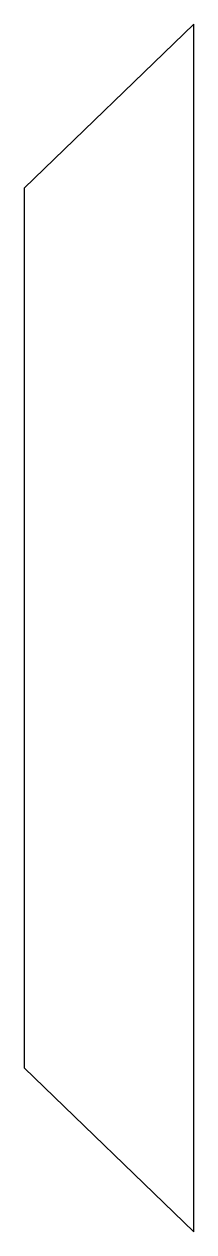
# Model space of a CAD drawing. Header units: inches. Extents: x -1 to 1, y -7.1 to 7.1.
import ezdxf

# ---------------------------------------------------------------- set-up
doc = ezdxf.new("R2010")
doc.units = ezdxf.units.IN
doc.layers.add('PERIMETER', color=5, linetype='CONTINUOUS')

msp = doc.modelspace()

# ---------------------------------------------------------------- linework, layer by layer
at = {"layer": 'PERIMETER'}
for p, q in [((1.003, 7.136), (-1.003, 5.198)), ((1.003, -7.136), (1.003, 7.136)), ((-1.003, 5.198), (-1.003, -5.198)), ((-1.003, -5.198), (1.003, -7.136))]:
    msp.add_line(p, q, dxfattribs=at)

doc.saveas('drawing.dxf')
